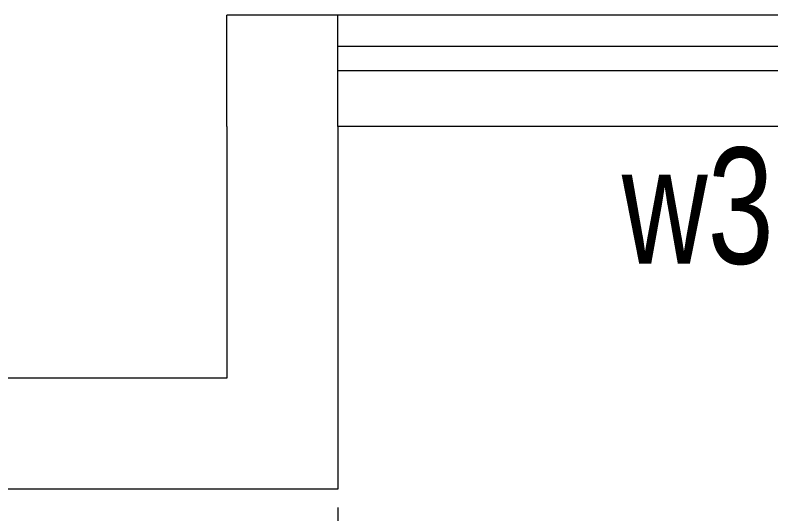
# Model space of a CAD drawing. Header units: metres. Extents: x 191982 to 427160, y -8904 to 80370.
# Drawn here: x 271296 to 272858, y 2488 to 3519 of the extents above; entities that cross this region are included whole.
import ezdxf

# ---------------------------------------------------------------- set-up
doc = ezdxf.new("R2010")
doc.units = ezdxf.units.M
doc.header["$LTSCALE"] = 700
doc.header["$MEASUREMENT"] = 0
doc.header["$PDMODE"] = 32
doc.linetypes.add('DASHED2', pattern=[0.375, 0.25, -0.125])
doc.layers.get('Defpoints').update_dxf_attribs({"lineweight": 9})
for name, color, linetype, lineweight in [('elevations', 22, 'Continuous', 9), ('NEW PLANS', 7, 'Continuous', 9), ('PLAN', 7, 'Continuous', 9)]:
    doc.layers.add(name, color=color, linetype=linetype, lineweight=lineweight)
doc.styles.get("Standard").update_dxf_attribs({"font": 'swisscl.ttf'})
doc.dimstyles.get("Standard").update_dxf_attribs({"dimtxt": 0.23, "dimasz": 0.23, "dimexe": 0.05, "dimexo": 0.05, "dimgap": 0.06, "dimtad": 0, "dimzin": 0, "dimdsep": 46, "dimtxsty": 'Standard', "dimcen": 0, "dimse1": 1, "dimse2": 1, "dimadec": 0, "dimazin": 0, "dimtfac": 1, "dimtofl": 0, "dimtmove": 2, "dimatfit": 0, "dimfxl": 0.18, "dimtolj": 1, "dimtzin": 0, "dimarcsym": 0})

# ---------------------------------------------------------------- blocks, each defined once
blk = doc.blocks.new('*D288')
at = {"layer": 'Defpoints', "color": 0, "transparency": 16777216}
for p in [(270233, 2539.1), (271963, 2539.1), (271963, 2279.6)]:
    blk.add_point(p, dxfattribs=at)
at = {"layer": 'elevations', "color": 0, "lineweight": -2, "transparency": 16777216}
for p, q in [((270233.2, 2279.6), (271097.4, 2279.6)), ((271962.7, 2279.6), (271098.5, 2279.6))]:
    blk.add_line(p, q, dxfattribs=at)
at = {"layer": 'elevations', "color": 0, "transparency": 16777216}
for points in [[(270233.2, 2279.6), (270233.2, 2279.6), (270233, 2279.6)], [(271962.7, 2279.6), (271962.7, 2279.6), (271963, 2279.6)]]:
    blk.add_solid(points, dxfattribs=at)
at = {"layer": 'elevations', "color": 0, "transparency": 16777216, "insert": (271098, 2279.6), "char_height": 0.23, "attachment_point": 5}
blk.add_mtext('\\A1;1730.00', dxfattribs=at)

msp = doc.modelspace()

# ---------------------------------------------------------------- linework, layer by layer
at = {"layer": 'elevations'}
for p, q in [((271732.955, 3289.132), (271732.955, 3519.132)), ((271962.955, 3289.132), (271962.955, 3519.132)), ((271732.955, 3289.132), (271732.955, 2769.132)), ((271962.955, 3289.132), (271962.955, 2539.132)), ((271732.955, 2769.132), (270462.955, 2769.132)), ((271962.955, 2539.132), (270232.955, 2539.132))]:
    msp.add_line(p, q, dxfattribs=at)
at = {"layer": 'NEW PLANS'}
for p, q in [((273462.955, 3519.132), (271732.955, 3519.132)), ((273462.955, 3454.132), (271962.955, 3454.132)), ((273462.955, 3404.132), (271962.955, 3404.132)), ((288112.955, 3289.132), (271962.955, 3289.132))]:
    msp.add_line(p, q, dxfattribs=at)
at = {"layer": 'PLAN', "linetype": 'DASHED2'}
msp.add_lwpolyline([(271962.955, 3289.132), (271962.955, -4440.868), (288112.955, -4440.868), (288112.955, 3289.132)], dxfattribs=at)

# ---------------------------------------------------------------- texts
at = {"layer": 'NEW PLANS'}
msp.add_text('w3', height=240, dxfattribs=at).set_placement((272549.781, 3005.343))

# ---------------------------------------------------------------- dimensions: what is measured, and where the dimension line sits
at = {"layer": 'elevations'}
dim = msp.add_linear_dim(base=(271962.955, 2279.591), p1=(270232.955, 2539.132), p2=(271962.955, 2539.132), dimstyle='Standard', dxfattribs=at)
dim.commit()
dim.dimension.update_dxf_attribs({"geometry": '*D288', "text_midpoint": (271097.955, 2279.591)})

doc.saveas('drawing.dxf')
